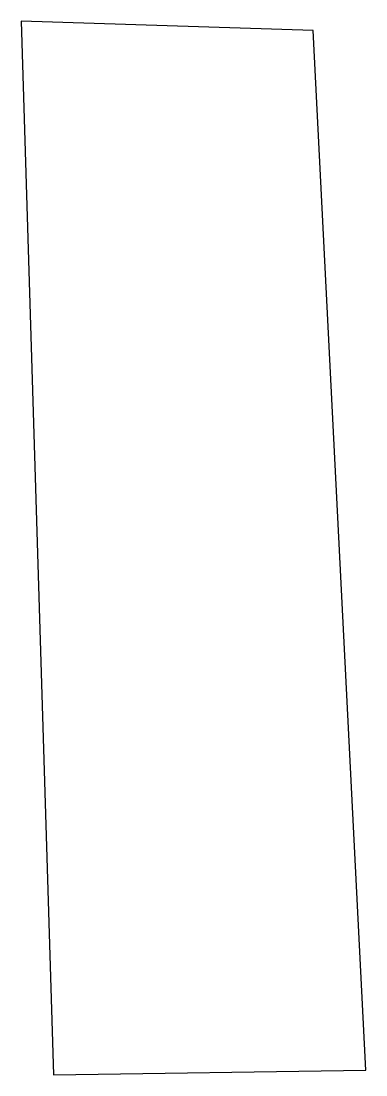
# Model space of a CAD drawing. Header units: millimetres. Extents: x 614024.1 to 614029.2, y 1320356.5 to 1320372.
import ezdxf

# ---------------------------------------------------------------- set-up
doc = ezdxf.new("R2010")
doc.units = ezdxf.units.MM

msp = doc.modelspace()

# ---------------------------------------------------------------- linework, layer by layer
at = {"color": 0}
msp.add_lwpolyline([(614024.144, 1320372.001), (614024.623, 1320356.478), (614029.221, 1320356.549), (614028.442, 1320371.861)], close=True, dxfattribs=at)

doc.saveas('drawing.dxf')
